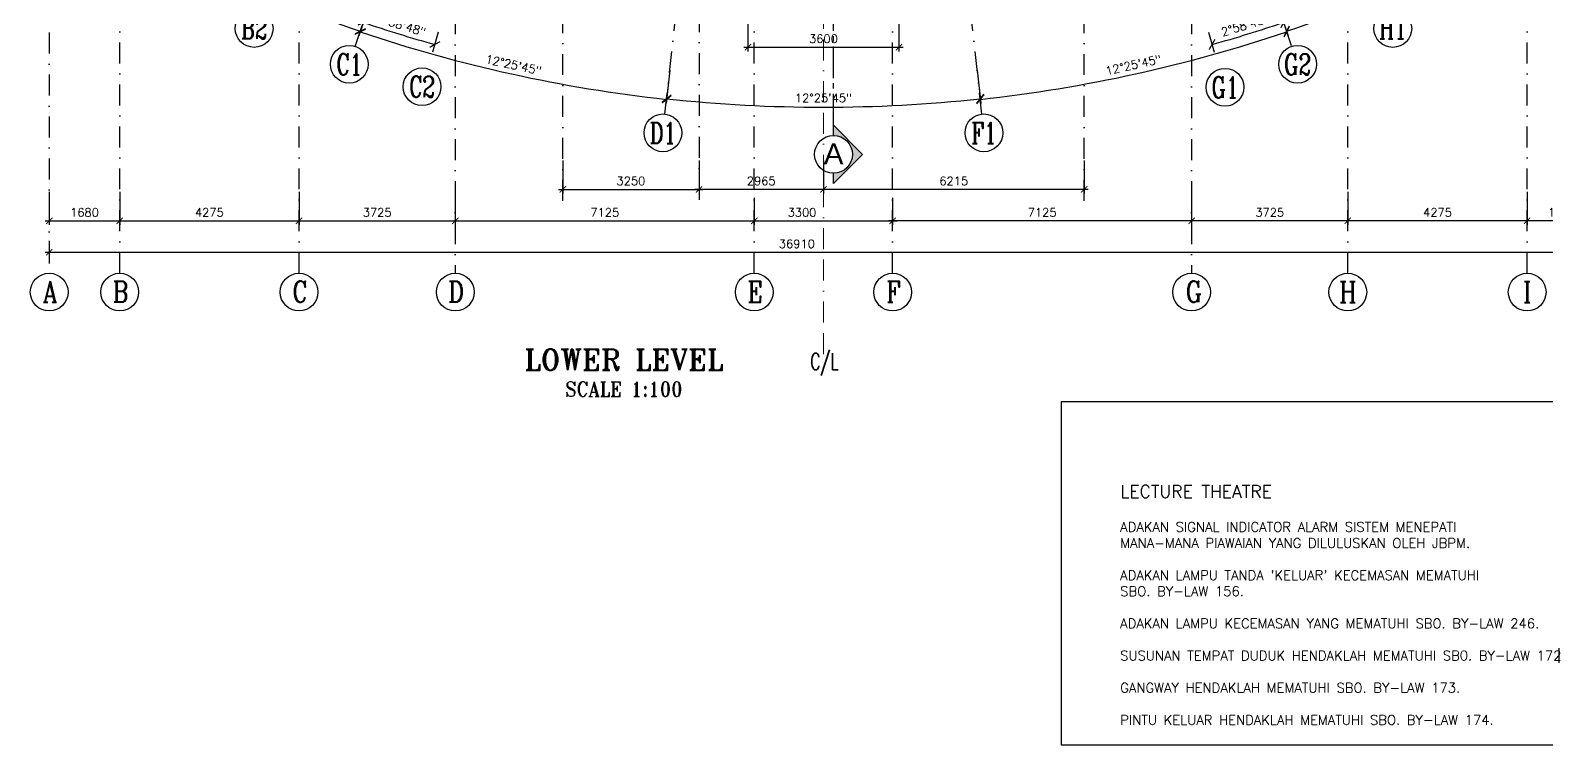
# Model space of a CAD drawing. Extents: x 2879167 to 2959690, y -882003 to -585933.
# Drawn here: x 2895326 to 2931471, y -882003 to -864973 of the extents above; entities that cross this region are included whole.
import ezdxf
from ezdxf.enums import TextEntityAlignment as Align

# ---------------------------------------------------------------- set-up
doc = ezdxf.new("R2010")
doc.units = 0
doc.header["$LTSCALE"] = 1000
doc.header["$MEASUREMENT"] = 0
doc.header["$PDMODE"] = 66
for name, pattern in [('BORDER', [1.75, 0.5, -0.25, 0.5, -0.25, 0, -0.25]), ('CENTER2', [1.125, 0.75, -0.125, 0.125, -0.125]), ('DASHDOT', [1, 0.5, -0.25, 0, -0.25])]:
    doc.linetypes.add(name, pattern=pattern)
doc.layers.get('0').update_dxf_attribs({"linetype": 'CONTINUOUS'})
doc.layers.get('DEFPOINTS').update_dxf_attribs({"linetype": 'CONTINUOUS'})
for name, color, linetype in [('DIM', 5, 'CONTINUOUS'), ('GRID', 6, 'DASHDOT'), ('SECTIONLINE', 4, 'CONTINUOUS'), ('SPEC', 7, 'CONTINUOUS'), ('TEXT', 7, 'CONTINUOUS')]:
    doc.layers.add(name, color=color, linetype=linetype)
doc.styles.add('1', font='ROMANC.SHX', dxfattribs={"width": 0.65, "height": 0.5})
doc.styles.add('ROMANS', font='romans.shx')
doc.styles.get("Standard").update_dxf_attribs({"font": 'Helv.shx'})
doc.styles.add('style4', font='romant.shx')
doc.dimstyles.get("Standard").update_dxf_attribs({"dimscale": 5, "dimtxt": 1, "dimasz": 2, "dimexe": 1, "dimexo": 1, "dimgap": 1, "dimtad": 0, "dimtih": 1, "dimtoh": 1, "dimdec": 4, "dimzin": 0, "dimdsep": 46, "dimtxsty": 'ROMANS', "dimcen": 1, "dimadec": 0, "dimazin": 0, "dimtfac": 1, "dimtdec": 4, "dimtofl": 0, "dimtmove": 0, "dimatfit": 3, "dimfxl": 0, "dimtolj": 1, "dimtzin": 0, "dimarcsym": 0})
doc.dimstyles.new('STANDARD$0', dxfattribs={"dimscale": 0, "dimtxt": 8, "dimasz": 6, "dimexe": 1, "dimexo": 1, "dimgap": 3, "dimtad": 1, "dimdec": 0, "dimlfac": -1, "dimrnd": 1, "dimzin": 0, "dimdsep": 46, "dimtxsty": 'Standard', "dimcen": 0, "dimclrd": 5, "dimclre": 250, "dimadec": 0, "dimazin": 0, "dimtfac": 1, "dimtdec": 4, "dimtofl": 0, "dimtmove": 0, "dimatfit": 3, "dimfxl": 0, "dimtolj": 1, "dimtzin": 0, "dimarcsym": 0})

# ---------------------------------------------------------------- blocks, each defined once
blk = doc.blocks.new('_ARCHTICK')
at = {"color": 0, "linetype": 'ByBlock', "const_width": 0.15}
blk.add_lwpolyline([(-0.5, -0.5), (0.5, 0.5)], dxfattribs=at)
blk = doc.blocks.new('*D190')
at = {"layer": 'DEFPOINTS', "color": 0}
for p in [(2895776, -869890), (2932687, -869890), (2932687, -870264)]:
    blk.add_point(p, dxfattribs=at)
at = {"layer": 'DIM', "color": 0}
for p, q in [((2895776, -869990), (2895776, -870364)), ((2932687, -869990), (2932687, -870364)), ((2895676, -870264), (2932787, -870264))]:
    blk.add_line(p, q, dxfattribs=at)
at = {"layer": 'DIM', "color": 0, "xscale": 150, "yscale": 150, "zscale": 150, "rotation": 180}
blk.add_blockref('_ARCHTICK', (2895776, -870264), dxfattribs=at)
at = {"layer": 'DIM', "color": 0, "xscale": 150, "yscale": 150, "zscale": 150}
blk.add_blockref('_ARCHTICK', (2932687, -870264), dxfattribs=at)
at = {"layer": 'DIM', "color": 7, "insert": (2913597, -870064), "char_height": 200, "attachment_point": 5, "style": 'ROMANS'}
blk.add_mtext('\\A1;36910', dxfattribs=at)
blk = doc.blocks.new('*D194')
at = {"layer": 'DEFPOINTS', "color": 0}
for p in [(2912431, -864604), (2916031, -864604), (2916031, -865375)]:
    blk.add_point(p, dxfattribs=at)
at = {"layer": 'DIM', "color": 0}
for p, q in [((2912431, -864704), (2912431, -865475)), ((2916031, -864704), (2916031, -865475)), ((2912331, -865375), (2916131, -865375))]:
    blk.add_line(p, q, dxfattribs=at)
at = {"layer": 'DIM', "color": 0, "xscale": 150, "yscale": 150, "zscale": 150, "rotation": 180}
blk.add_blockref('_ARCHTICK', (2912431, -865375), dxfattribs=at)
at = {"layer": 'DIM', "color": 0, "xscale": 150, "yscale": 150, "zscale": 150}
blk.add_blockref('_ARCHTICK', (2916031, -865375), dxfattribs=at)
at = {"layer": 'DIM', "color": 7, "insert": (2914231, -865175), "char_height": 200, "attachment_point": 5, "style": 'ROMANS'}
blk.add_mtext('\\A1;3600', dxfattribs=at)
blk = doc.blocks.new('*D197')
at = {"layer": 'DEFPOINTS', "color": 0}
for p in [(2895776, -868727), (2897456, -868727), (2897456, -869514)]:
    blk.add_point(p, dxfattribs=at)
at = {"layer": 'DIM', "color": 0}
for p, q in [((2895776, -868827), (2895776, -869614)), ((2897456, -868827), (2897456, -869614)), ((2895676, -869514), (2897556, -869514))]:
    blk.add_line(p, q, dxfattribs=at)
at = {"layer": 'DIM', "color": 0, "xscale": 150, "yscale": 150, "zscale": 150, "rotation": 180}
blk.add_blockref('_ARCHTICK', (2895776, -869514), dxfattribs=at)
at = {"layer": 'DIM', "color": 0, "xscale": 150, "yscale": 150, "zscale": 150}
blk.add_blockref('_ARCHTICK', (2897456, -869514), dxfattribs=at)
at = {"layer": 'DIM', "color": 7, "insert": (2896616, -869314), "char_height": 200, "attachment_point": 5, "style": 'ROMANS'}
blk.add_mtext('\\A1;1680', dxfattribs=at)
blk = doc.blocks.new('*D198')
at = {"layer": 'DEFPOINTS', "color": 0}
for p in [(2897456, -868727), (2901731, -868727), (2901731, -869514)]:
    blk.add_point(p, dxfattribs=at)
at = {"layer": 'DIM', "color": 0}
for p, q in [((2897456, -868827), (2897456, -869614)), ((2901731, -868827), (2901731, -869614)), ((2897356, -869514), (2901831, -869514))]:
    blk.add_line(p, q, dxfattribs=at)
at = {"layer": 'DIM', "color": 0, "xscale": 150, "yscale": 150, "zscale": 150, "rotation": 180}
blk.add_blockref('_ARCHTICK', (2897456, -869514), dxfattribs=at)
at = {"layer": 'DIM', "color": 0, "xscale": 150, "yscale": 150, "zscale": 150}
blk.add_blockref('_ARCHTICK', (2901731, -869514), dxfattribs=at)
at = {"layer": 'DIM', "color": 7, "insert": (2899594, -869314), "char_height": 200, "attachment_point": 5, "style": 'ROMANS'}
blk.add_mtext('\\A1;4275', dxfattribs=at)
blk = doc.blocks.new('*D199')
at = {"layer": 'DEFPOINTS', "color": 0}
for p in [(2931006, -868727), (2932687, -868727), (2931006, -869514)]:
    blk.add_point(p, dxfattribs=at)
at = {"layer": 'DIM', "color": 0}
for p, q in [((2931006, -868827), (2931006, -869614)), ((2932687, -868827), (2932687, -869614)), ((2932787, -869514), (2930906, -869514))]:
    blk.add_line(p, q, dxfattribs=at)
at = {"layer": 'DIM', "color": 0, "xscale": 150, "yscale": 150, "zscale": 150}
for p, rotation in [((2931006, -869514), 180.0000000208441), ((2932687, -869514), 2.084404648883265e-08)]:
    blk.add_blockref('_ARCHTICK', p, dxfattribs=dict(at, rotation=rotation))
at = {"layer": 'DIM', "color": 7, "insert": (2931846, -869314), "char_height": 200, "attachment_point": 5, "rotation": 0, "style": 'ROMANS'}
blk.add_mtext('\\A1;1680', dxfattribs=at)
blk = doc.blocks.new('*D200')
at = {"layer": 'DEFPOINTS', "color": 0}
for p in [(2926731, -868727), (2931006, -868727), (2926731, -869514)]:
    blk.add_point(p, dxfattribs=at)
at = {"layer": 'DIM', "color": 0}
for p, q in [((2926731, -868827), (2926731, -869614)), ((2931006, -868827), (2931006, -869614)), ((2931106, -869514), (2926631, -869514))]:
    blk.add_line(p, q, dxfattribs=at)
at = {"layer": 'DIM', "color": 0, "xscale": 150, "yscale": 150, "zscale": 150}
for p, rotation in [((2926731, -869514), 180.0000000208441), ((2931006, -869514), 2.084404648883265e-08)]:
    blk.add_blockref('_ARCHTICK', p, dxfattribs=dict(at, rotation=rotation))
at = {"layer": 'DIM', "color": 7, "insert": (2928869, -869314), "char_height": 200, "attachment_point": 5, "rotation": 0, "style": 'ROMANS'}
blk.add_mtext('\\A1;4275', dxfattribs=at)
blk = doc.blocks.new('*D211')
at = {"layer": 'DEFPOINTS', "color": 0}
for p in [(2914231, -832276), (2914231, -832276), (2910578, -865824), (2917884, -865824), (2912983, -866783)]:
    blk.add_point(p, dxfattribs=at)
at = {"layer": 'DIM'}
for p, q in [((2910567, -865923), (2910482, -866702)), ((2917895, -865923), (2917980, -866702))]:
    blk.add_line(p, q, dxfattribs=at)
blk.add_arc((2914231, -832276), 34530, 263.7854, 276.2146, dxfattribs=at)
at = {"layer": 'DIM', "xscale": 200, "yscale": 200, "zscale": 200}
for p, rotation in [((2910493, -866602), 173.7854098226173), ((2917969, -866602), 6.214590176150291)]:
    blk.add_blockref('_ARCHTICK', p, dxfattribs=dict(at, rotation=rotation))
at = {"layer": 'DIM', "color": 7, "insert": (2914231, -866586), "char_height": 200, "attachment_point": 5, "style": 'ROMANS'}
blk.add_mtext('\\A1;12°25\'45"', dxfattribs=at)
blk = doc.blocks.new('*D212')
at = {"layer": 'DEFPOINTS', "color": 0}
for p in [(2914231, -832276), (2914231, -832276), (2924967, -864095), (2917884, -865824), (2920442, -866259)]:
    blk.add_point(p, dxfattribs=at)
at = {"layer": 'DIM'}
for p, q in [((2924999, -864190), (2925307, -865104)), ((2917895, -865923), (2917982, -866718))]:
    blk.add_line(p, q, dxfattribs=at)
blk.add_arc((2914231, -832276), 34546, 276.2146, 288.6438, dxfattribs=at)
at = {"layer": 'DIM', "xscale": 200, "yscale": 200, "zscale": 200}
for p, rotation in [((2925275, -865009), 18.64377093083604), ((2917971, -866619), 186.2145905017466)]:
    blk.add_blockref('_ARCHTICK', p, dxfattribs=dict(at, rotation=rotation))
at = {"layer": 'DIM', "color": 7, "insert": (2921619, -865798), "char_height": 200, "attachment_point": 5, "rotation": 12.4292, "style": 'ROMANS'}
blk.add_mtext('\\A1;12°25\'45"', dxfattribs=at)
blk = doc.blocks.new('*D213')
at = {"layer": 'DEFPOINTS', "color": 0}
for p in [(2914231, -832276), (2914231, -832276), (2931679, -861230), (2924967, -864095), (2927606, -864112)]:
    blk.add_point(p, dxfattribs=at)
at = {"layer": 'DIM'}
for p, q in [((2931730, -861316), (2932106, -861938)), ((2924999, -864190), (2925302, -865090))]:
    blk.add_line(p, q, dxfattribs=at)
blk.add_arc((2914231, -832276), 34532, 288.6438, 301.073, dxfattribs=at)
at = {"layer": 'DIM', "xscale": 200, "yscale": 200, "zscale": 200}
for p, rotation in [((2932054, -861853), 31.07295125743966), ((2925270, -864995), 198.6437709308367)]:
    blk.add_blockref('_ARCHTICK', p, dxfattribs=dict(at, rotation=rotation))
at = {"layer": 'DIM', "color": 7, "insert": (2928656, -863409), "char_height": 200, "attachment_point": 5, "rotation": 24.8584, "style": 'ROMANS'}
blk.add_mtext('\\A1;12°25\'45"', dxfattribs=at)
blk = doc.blocks.new('*D214')
at = {"layer": 'DEFPOINTS', "color": 0}
for p in [(2914231, -832276), (2914231, -832276), (2903496, -864095), (2905581, -865721), (2910578, -865824)]:
    blk.add_point(p, dxfattribs=at)
at = {"layer": 'DIM'}
for p, q in [((2903464, -864190), (2903155, -865104)), ((2910567, -865923), (2910481, -866718))]:
    blk.add_line(p, q, dxfattribs=at)
blk.add_arc((2914231, -832276), 34546, 251.3562, 263.7854, dxfattribs=at)
at = {"layer": 'DIM', "xscale": 200, "yscale": 200, "zscale": 200}
for p, rotation in [((2903187, -865009), 161.3562291409189), ((2910491, -866619), 353.7854095700074)]:
    blk.add_blockref('_ARCHTICK', p, dxfattribs=dict(at, rotation=rotation))
at = {"layer": 'DIM', "color": 7, "insert": (2906843, -865798), "char_height": 200, "attachment_point": 5, "rotation": 347.5708, "style": 'ROMANS'}
blk.add_mtext('\\A1;12°25\'45"', dxfattribs=at)
blk = doc.blocks.new('*D215')
at = {"layer": 'DEFPOINTS', "color": 0}
for p in [(2914231, -832276), (2914231, -832276), (2896783, -861230), (2898592, -863063), (2903496, -864095)]:
    blk.add_point(p, dxfattribs=at)
at = {"layer": 'DIM'}
for p, q in [((2896732, -861316), (2896357, -861938)), ((2903464, -864190), (2903160, -865090))]:
    blk.add_line(p, q, dxfattribs=at)
blk.add_arc((2914231, -832276), 34532, 238.927, 251.3562, dxfattribs=at)
at = {"layer": 'DIM', "xscale": 200, "yscale": 200, "zscale": 200}
for p, rotation in [((2896408, -861853), 148.9270488143155), ((2903192, -864995), 341.3562291409183)]:
    blk.add_blockref('_ARCHTICK', p, dxfattribs=dict(at, rotation=rotation))
at = {"layer": 'DIM', "color": 7, "insert": (2899807, -863409), "char_height": 200, "attachment_point": 5, "rotation": 335.1416, "style": 'ROMANS'}
blk.add_mtext('\\A1;12°25\'45"', dxfattribs=at)
blk = doc.blocks.new('*D217')
at = {"layer": 'DEFPOINTS', "color": 0}
for p in [(2926731, -868727), (2931006, -868727), (2926731, -869514)]:
    blk.add_point(p, dxfattribs=at)
at = {"layer": 'DIM', "color": 0}
for p, q in [((2926731, -868827), (2926731, -869614)), ((2931006, -868827), (2931006, -869614)), ((2931106, -869514), (2926631, -869514))]:
    blk.add_line(p, q, dxfattribs=at)
at = {"layer": 'DIM', "color": 0, "xscale": 150, "yscale": 150, "zscale": 150}
for p, rotation in [((2926731, -869514), 180.0000000800413), ((2931006, -869514), 8.004125362504055e-08)]:
    blk.add_blockref('_ARCHTICK', p, dxfattribs=dict(at, rotation=rotation))
at = {"layer": 'DIM', "color": 7, "insert": (2928869, -869314), "char_height": 200, "attachment_point": 5, "rotation": 0, "style": 'ROMANS'}
blk.add_mtext('\\A1;4275', dxfattribs=at)
blk = doc.blocks.new('*D222')
at = {"layer": 'DEFPOINTS', "color": 0}
for p in [(2912581, -868932), (2915881, -868932), (2915881, -869514)]:
    blk.add_point(p, dxfattribs=at)
at = {"layer": 'DIM', "color": 0}
for p, q in [((2912581, -869032), (2912581, -869614)), ((2915881, -869032), (2915881, -869614)), ((2912481, -869514), (2915981, -869514))]:
    blk.add_line(p, q, dxfattribs=at)
at = {"layer": 'DIM', "color": 0, "xscale": 150, "yscale": 150, "zscale": 150, "rotation": 180}
blk.add_blockref('_ARCHTICK', (2912581, -869514), dxfattribs=at)
at = {"layer": 'DIM', "color": 0, "xscale": 150, "yscale": 150, "zscale": 150}
blk.add_blockref('_ARCHTICK', (2915881, -869514), dxfattribs=at)
at = {"layer": 'DIM', "color": 7, "insert": (2913720, -869314), "char_height": 200, "attachment_point": 5, "style": 'ROMANS'}
blk.add_mtext('\\A1;3300', dxfattribs=at)
blk = doc.blocks.new('*D223')
at = {"layer": 'DEFPOINTS', "color": 0}
for p in [(2911265, -868036), (2914231, -868036), (2911265, -868764)]:
    blk.add_point(p, dxfattribs=at)
at = {"layer": 'DIM', "color": 0}
for p, q in [((2911265, -868136), (2911265, -868864)), ((2914231, -868136), (2914231, -868864)), ((2914331, -868764), (2911165, -868764))]:
    blk.add_line(p, q, dxfattribs=at)
at = {"layer": 'DIM', "color": 0, "xscale": 150, "yscale": 150, "zscale": 150, "rotation": 180}
blk.add_blockref('_ARCHTICK', (2911265, -868764), dxfattribs=at)
at = {"layer": 'DIM', "color": 0, "xscale": 150, "yscale": 150, "zscale": 150}
blk.add_blockref('_ARCHTICK', (2914231, -868764), dxfattribs=at)
at = {"layer": 'DIM', "color": 7, "insert": (2912748, -868564), "char_height": 200, "attachment_point": 5, "style": 'ROMANS'}
blk.add_mtext('\\A1;2965', dxfattribs=at)
blk = doc.blocks.new('*D224')
at = {"layer": 'DEFPOINTS', "color": 0}
for p in [(2908018, -867977), (2911265, -867977), (2911265, -868764)]:
    blk.add_point(p, dxfattribs=at)
at = {"layer": 'DIM', "color": 0}
for p, q in [((2908018, -868077), (2908018, -868864)), ((2911265, -868077), (2911265, -868864)), ((2907918, -868764), (2911365, -868764))]:
    blk.add_line(p, q, dxfattribs=at)
at = {"layer": 'DIM', "color": 0, "xscale": 150, "yscale": 150, "zscale": 150, "rotation": 180}
blk.add_blockref('_ARCHTICK', (2908018, -868764), dxfattribs=at)
at = {"layer": 'DIM', "color": 0, "xscale": 150, "yscale": 150, "zscale": 150}
blk.add_blockref('_ARCHTICK', (2911265, -868764), dxfattribs=at)
at = {"layer": 'DIM', "color": 7, "insert": (2909642, -868564), "char_height": 200, "attachment_point": 5, "style": 'ROMANS'}
blk.add_mtext('\\A1;3250', dxfattribs=at)
blk = doc.blocks.new('*D225')
at = {"layer": 'DEFPOINTS', "color": 0}
for p in [(2901731, -868864), (2905456, -868864), (2905456, -869514)]:
    blk.add_point(p, dxfattribs=at)
at = {"layer": 'DIM', "color": 0}
for p, q in [((2901731, -868964), (2901731, -869614)), ((2905456, -868964), (2905456, -869614)), ((2901631, -869514), (2905556, -869514))]:
    blk.add_line(p, q, dxfattribs=at)
at = {"layer": 'DIM', "color": 0, "xscale": 150, "yscale": 150, "zscale": 150, "rotation": 180}
blk.add_blockref('_ARCHTICK', (2901731, -869514), dxfattribs=at)
at = {"layer": 'DIM', "color": 0, "xscale": 150, "yscale": 150, "zscale": 150}
blk.add_blockref('_ARCHTICK', (2905456, -869514), dxfattribs=at)
at = {"layer": 'DIM', "color": 7, "insert": (2903594, -869314), "char_height": 200, "attachment_point": 5, "style": 'ROMANS'}
blk.add_mtext('\\A1;3725', dxfattribs=at)
blk = doc.blocks.new('*D226')
at = {"layer": 'DEFPOINTS', "color": 0}
for p in [(2905456, -868864), (2912581, -868864), (2912581, -869514)]:
    blk.add_point(p, dxfattribs=at)
at = {"layer": 'DIM', "color": 0}
for p, q in [((2905456, -868964), (2905456, -869614)), ((2912581, -868964), (2912581, -869614)), ((2905356, -869514), (2912681, -869514))]:
    blk.add_line(p, q, dxfattribs=at)
at = {"layer": 'DIM', "color": 0, "xscale": 150, "yscale": 150, "zscale": 150, "rotation": 180}
blk.add_blockref('_ARCHTICK', (2905456, -869514), dxfattribs=at)
at = {"layer": 'DIM', "color": 0, "xscale": 150, "yscale": 150, "zscale": 150}
blk.add_blockref('_ARCHTICK', (2912581, -869514), dxfattribs=at)
at = {"layer": 'DIM', "color": 7, "insert": (2909019, -869314), "char_height": 200, "attachment_point": 5, "style": 'ROMANS'}
blk.add_mtext('\\A1;7125', dxfattribs=at)
blk = doc.blocks.new('*D227')
at = {"layer": 'DEFPOINTS', "color": 0}
for p in [(2923006, -868864), (2926731, -868864), (2923006, -869514)]:
    blk.add_point(p, dxfattribs=at)
at = {"layer": 'DIM', "color": 0}
for p, q in [((2923006, -868964), (2923006, -869614)), ((2926731, -868964), (2926731, -869614)), ((2926831, -869514), (2922906, -869514))]:
    blk.add_line(p, q, dxfattribs=at)
at = {"layer": 'DIM', "color": 0, "xscale": 150, "yscale": 150, "zscale": 150}
for p, rotation in [((2923006, -869514), 180.0000000600309), ((2926731, -869514), 6.003094021878042e-08)]:
    blk.add_blockref('_ARCHTICK', p, dxfattribs=dict(at, rotation=rotation))
at = {"layer": 'DIM', "color": 7, "insert": (2924869, -869314), "char_height": 200, "attachment_point": 5, "rotation": 0, "style": 'ROMANS'}
blk.add_mtext('\\A1;3725', dxfattribs=at)
blk = doc.blocks.new('*D228')
at = {"layer": 'DEFPOINTS', "color": 0}
for p in [(2915881, -868864), (2923006, -868864), (2915881, -869514)]:
    blk.add_point(p, dxfattribs=at)
at = {"layer": 'DIM', "color": 0}
for p, q in [((2915881, -868964), (2915881, -869614)), ((2923006, -868964), (2923006, -869614)), ((2923106, -869514), (2915781, -869514))]:
    blk.add_line(p, q, dxfattribs=at)
at = {"layer": 'DIM', "color": 0, "xscale": 150, "yscale": 150, "zscale": 150}
for p, rotation in [((2915881, -869514), 180.0000000600309), ((2923006, -869514), 6.003094021878042e-08)]:
    blk.add_blockref('_ARCHTICK', p, dxfattribs=dict(at, rotation=rotation))
at = {"layer": 'DIM', "color": 7, "insert": (2919444, -869314), "char_height": 200, "attachment_point": 5, "rotation": 0, "style": 'ROMANS'}
blk.add_mtext('\\A1;7125', dxfattribs=at)
blk = doc.blocks.new('*D229')
at = {"layer": 'DEFPOINTS', "color": 0}
for p in [(2914231, -867977), (2920444, -867977), (2914231, -868764)]:
    blk.add_point(p, dxfattribs=at)
at = {"layer": 'DIM', "color": 0}
for p, q in [((2914231, -868077), (2914231, -868864)), ((2920444, -868077), (2920444, -868864)), ((2920544, -868764), (2914131, -868764))]:
    blk.add_line(p, q, dxfattribs=at)
at = {"layer": 'DIM', "color": 0, "xscale": 150, "yscale": 150, "zscale": 150, "rotation": 180}
blk.add_blockref('_ARCHTICK', (2914231, -868764), dxfattribs=at)
at = {"layer": 'DIM', "color": 0, "xscale": 150, "yscale": 150, "zscale": 150}
blk.add_blockref('_ARCHTICK', (2920444, -868764), dxfattribs=at)
at = {"layer": 'DIM', "color": 7, "insert": (2917337, -868564), "char_height": 200, "attachment_point": 5, "style": 'ROMANS'}
blk.add_mtext('\\A1;6215', dxfattribs=at)
blk = doc.blocks.new('*D240')
at = {"layer": 'DEFPOINTS', "color": 0}
for p in [(2914231, -832276), (2914231, -832276), (2925948, -864522), (2927659, -864503), (2925388, -865344)]:
    blk.add_point(p, dxfattribs=at)
at = {"layer": 'DIM'}
blk.add_arc((2914231, -832276), 34310, 288.6438, 292.6199, dxfattribs=at)
at = {"layer": 'DIM', "xscale": 200, "yscale": 200, "zscale": 200}
for p, rotation in [((2927427, -863946), 22.61986495981799), ((2925199, -864785), 198.6437706189759)]:
    blk.add_blockref('_ARCHTICK', p, dxfattribs=dict(at, rotation=rotation))
at = {"layer": 'DIM', "color": 7, "insert": (2926243, -864180), "char_height": 200, "attachment_point": 5, "rotation": 20.6318, "style": 'ROMANS'}
blk.add_mtext('\\A1;3°58\'34"', dxfattribs=at)
blk = doc.blocks.new('*D241')
at = {"layer": 'DEFPOINTS', "color": 0}
for p in [(2914231, -832276), (2914231, -832276), (2900803, -864503), (2901771, -864243), (2903074, -865344)]:
    blk.add_point(p, dxfattribs=at)
at = {"layer": 'DIM'}
blk.add_arc((2914231, -832276), 34310, 247.3801, 251.3562, dxfattribs=at)
at = {"layer": 'DIM', "xscale": 200, "yscale": 200, "zscale": 200}
for p, rotation in [((2901035, -863946), 157.3801448760717), ((2903263, -864785), 341.3562392169155)]:
    blk.add_blockref('_ARCHTICK', p, dxfattribs=dict(at, rotation=rotation))
at = {"layer": 'DIM', "color": 7, "insert": (2902219, -864180), "char_height": 200, "attachment_point": 5, "rotation": 339.3682, "style": 'ROMANS'}
blk.add_mtext('\\A1;3°58\'34"', dxfattribs=at)
blk = doc.blocks.new('*D242')
at = {"layer": 'DEFPOINTS', "color": 0}
for p in [(2914231, -832276), (2914231, -832276), (2903828, -864970), (2903070, -865356), (2904805, -865892)]:
    blk.add_point(p, dxfattribs=at)
at = {"layer": 'DIM'}
blk.add_arc((2914231, -832276), 34310, 251.3562, 254.3361, dxfattribs=at)
at = {"layer": 'DIM', "xscale": 200, "yscale": 200, "zscale": 200}
for p, rotation in [((2903263, -864785), 161.3562293810234), ((2904968, -865311), 344.3361454312286)]:
    blk.add_blockref('_ARCHTICK', p, dxfattribs=dict(at, rotation=rotation))
at = {"layer": 'DIM', "color": 7, "insert": (2904177, -864850), "char_height": 200, "attachment_point": 5, "rotation": 342.8462, "style": 'ROMANS'}
blk.add_mtext('\\A1;2°58\'48"', dxfattribs=at)
blk = doc.blocks.new('*D243')
at = {"layer": 'DEFPOINTS', "color": 0}
for p in [(2914231, -832276), (2914231, -832276), (2924066, -865145), (2925392, -865356), (2923657, -865892)]:
    blk.add_point(p, dxfattribs=at)
at = {"layer": 'DIM'}
blk.add_arc((2914231, -832276), 34310, 285.6639, 288.6438, dxfattribs=at)
at = {"layer": 'DIM', "xscale": 200, "yscale": 200, "zscale": 200}
for p, rotation in [((2925199, -864785), 18.64377421588699), ((2923494, -865311), 195.6638581656818)]:
    blk.add_blockref('_ARCHTICK', p, dxfattribs=dict(at, rotation=rotation))
at = {"layer": 'DIM', "color": 7, "insert": (2924286, -864850), "char_height": 200, "attachment_point": 5, "rotation": 17.1538, "style": 'ROMANS'}
blk.add_mtext('\\A1;2°58\'48"', dxfattribs=at)

msp = doc.modelspace()

# ---------------------------------------------------------------- hatches: boundary and pattern name
at = {"layer": 'SECTIONLINE'}
msp.add_hatch(color=8, dxfattribs=at).paths.add_polyline_path([(2914471.1, -868380.5), (2914471.1, -868624), (2915164.9, -867930.2), (2914471.1, -867236.4), (2914471.1, -867479.9, -1)])

# ---------------------------------------------------------------- linework, layer by layer
at = {"layer": 'GRID'}
for p, q in [((2903070, -865356.5), (2914231.1, -832275.5)), ((2914231.1, -832275.5), (2904804.9, -865891.9)), ((2910453.1, -866970.4), (2914231.1, -832275.5)), ((2925388.1, -865344.1), (2914231.1, -832275.5)), ((2918009.1, -866970.4), (2914231.1, -832275.5)), ((2914231.1, -832275.5), (2923657.4, -865891.9)), ((2895775.7, -859027.1), (2895775.7, -870763.8)), ((2908018.4, -869038.6), (2908018.4, -858961.9)), ((2920443.8, -869038.6), (2920443.8, -858961.9)), ((2911265, -859514.5), (2911265, -869038.6)), ((2897456.1, -870763.8), (2897456.1, -860113.4)), ((2931006.1, -870763.8), (2931006.1, -860111.6)), ((2901731.1, -870763.8), (2901731.1, -862275.5)), ((2926731.1, -870763.8), (2926731.1, -862275.5)), ((2912581.1, -870763.8), (2912581.1, -862525.5)), ((2915881.1, -870763.8), (2915881.1, -862525.5)), ((2905456.3, -863568.5), (2905456.3, -870763.8)), ((2923005.9, -863568.5), (2923005.9, -870763.8))]:
    msp.add_line(p, q, dxfattribs=at)
at = {"layer": 'GRID', "color": 42, "linetype": 'BORDER', "lineweight": 9}
msp.add_line((2914231.1, -872689.7), (2914231.1, -832275.5), dxfattribs=at)
at = {"layer": 'GRID', "color": 7, "linetype": 'Continuous'}
for centre in [(2900661.1, -864929.9), (2927803.1, -864929.3), (2902928.1, -865783.5), (2925534.1, -865783.5), (2904662.9, -866319), (2923803.5, -866331.3), (2910404.4, -867417.8), (2918057.8, -867417.8), (2895775.7, -871213.8), (2897456.1, -871213.8), (2901731.1, -871213.8), (2905456.3, -871213.8), (2912581.1, -871213.8), (2915881.1, -871213.8), (2923005.9, -871213.8), (2926731.1, -871213.8), (2931006.1, -871213.8)]:
    msp.add_circle(centre, 450, dxfattribs=at)
at = {"layer": 'SECTIONLINE', "color": 4, "linetype": 'CENTER2'}
msp.add_line((2914471.1, -867236.4), (2914471.1, -860477.5), dxfattribs=at)
at = {"layer": 'SECTIONLINE', "color": 8}
for p, q in [((2914471.1, -867479.9), (2914471.1, -867236.4)), ((2914471.1, -867236.4), (2915164.9, -867930.2)), ((2914471.1, -868624), (2915164.9, -867930.2)), ((2914471.1, -868624), (2914471.1, -868380.5))]:
    msp.add_line(p, q, dxfattribs=at)
at = {"layer": 'SECTIONLINE', "color": 3}
msp.add_circle((2914471.1, -867930.2), 450.3, dxfattribs=at)
at = {"layer": 'SPEC', "color": 7, "linetype": 'Continuous'}
msp.add_lwpolyline([(2919894.8, -882002.5), (2931768.8, -882002.5), (2931768.8, -873830.5), (2919894.8, -873830.5)], close=True, dxfattribs=at)

# ---------------------------------------------------------------- texts
at = {"layer": 'GRID', "color": 3, "style": '1'}
for s, width, p in [('B2', 0.7, (2900661.1, -864929.9)), ('H1', 0.7, (2927803.1, -864929.3)), ('C1', 0.7, (2902928.1, -865783.5)), ('G2', 0.7, (2925534.1, -865783.5)), ('C2', 0.7, (2904662.9, -866319)), ('G1', 0.7, (2923803.5, -866331.3)), ('D1', 0.7, (2910404.4, -867417.8)), ('F1', 0.7, (2918057.8, -867417.8)), ('A', 0.8, (2895795.2, -871206.9)), ('B', 0.8, (2897475.6, -871206.9)), ('C', 0.8, (2901750.6, -871206.9)), ('D', 0.8, (2905475.8, -871206.9)), ('E', 0.8, (2912600.6, -871206.9)), ('F', 0.8, (2915900.6, -871206.9)), ('H', 0.8, (2926731.1, -871213.8)), ('I', 0.8, (2931006.1, -871213.8))]:
    msp.add_text(s, height=500, dxfattribs=dict(at, width=width)).set_placement(p, align=Align.MIDDLE_CENTER)
at = {"layer": 'GRID', "color": 3, "style": '1', "width": 0.8}
msp.add_text('G', height=500, rotation=0, dxfattribs=at).set_placement((2923062.6, -871206.9), align=Align.MIDDLE_CENTER)
at = {"layer": 'GRID', "color": 2, "style": '1', "width": 0.65}
msp.add_text('C/L', height=400, dxfattribs=at).set_placement((2914256, -872869.3), align=Align.MIDDLE_CENTER)
at = {"layer": 'SPEC', "color": 7, "linetype": 'Continuous', "insert": (2921306.1, -881528.5), "char_height": 230, "width": 10000, "attachment_point": 7, "style": 'ROMANS'}
msp.add_mtext("\\A1;{\\H1.3x;\\C3;LECTURE THEATRE\\H0.7692x;\\P}\\PADAKAN SIGNAL INDICATOR ALARM SISTEM MENEPATI MANA-MANA PIAWAIAN YANG DILULUSKAN OLEH JBPM.\\P\\PADAKAN LAMPU TANDA 'KELUAR' KECEMASAN MEMATUHI SBO. BY-LAW 156.\\P\\PADAKAN LAMPU KECEMASAN YANG MEMATUHI SBO. BY-LAW 246.\\P\\PSUSUNAN TEMPAT DUDUK HENDAKLAH MEMATUHI SB0. BY-LAW 172\\P\\PGANGWAY HENDAKLAH MEMATUHI SBO. BY-LAW 173.\\P\\PPINTU KELUAR HENDAKLAH MEMATUHI SBO. BY-LAW 174.", dxfattribs=at)
at = {"layer": 'TEXT', "color": 2}
msp.add_text('A', height=500, dxfattribs=at).set_placement((2914474.5, -867916.2), align=Align.MIDDLE_CENTER)
at = {"layer": 'TEXT', "color": 2, "style": 'style4'}
msp.add_text('LOWER LEVEL', height=500, rotation=360, dxfattribs=at).set_placement((2909472.1, -872824.6), align=Align.MIDDLE_CENTER)
at = {"layer": 'TEXT', "color": 7, "style": 'style4', "width": 0.9}
msp.add_text('SCALE 1:100', height=350, rotation=360, dxfattribs=at).set_placement((2909472.1, -873524.6), align=Align.MIDDLE_CENTER)

# ---------------------------------------------------------------- dimensions: what is measured, and where the dimension line sits
at = {"layer": 'DIM'}
for base, line1, line2, picture, middle in [((2898591.6, -863062.9), ((2903495.6, -864095.1), (2914231.1, -832275.5)), ((2914231.1, -832275.5), (2896783.4, -861229.9)), '*D215', (2899806.7, -863409.4)), ((2901771.2, -864242.7), ((2914231.1, -832275.5), (2900803, -864502.9)), ((2903074.2, -865344.1), (2914231.1, -832275.5)), '*D241', (2902218.9, -864179.7)), ((2905581, -865721.3), ((2910577.9, -865824), (2914231.1, -832275.5)), ((2903495.6, -864095.1), (2914231.1, -832275.5)), '*D214', (2906842.8, -865798.2)), ((2903828.1, -864970), ((2914231.1, -832275.5), (2904804.9, -865891.9)), ((2903070, -865356.5), (2914231.1, -832275.5)), '*D242', (2904176.5, -864849.6)), ((2912983, -866782.6), ((2917884.3, -865824), (2914231.1, -832275.5)), ((2910577.9, -865824), (2914231.1, -832275.5)), '*D211', (2914231.1, -866586.1)), ((2920442.3, -866258.9), ((2917884.3, -865824), (2914231.1, -832275.5)), ((2924966.7, -864095.1), (2914231.1, -832275.5)), '*D212', (2921619.5, -865798.2)), ((2927605.5, -864112.4), ((2924966.7, -864095.1), (2914231.1, -832275.5)), ((2914231.1, -832275.5), (2931678.9, -861229.9)), '*D213', (2928655.5, -863409.4)), ((2925948.3, -864522.3), ((2914231.1, -832275.5), (2927659.2, -864502.9)), ((2925388.1, -865344.1), (2914231.1, -832275.5)), '*D240', (2926243.3, -864179.7)), ((2924065.8, -865145.4), ((2914231.1, -832275.5), (2923657.4, -865891.9)), ((2925392.2, -865356.5), (2914231.1, -832275.5)), '*D243', (2924285.7, -864849.6))]:
    dim = msp.add_angular_dim_2l(base=base, line1=line1, line2=line2, dimstyle='Standard', override={"dimscale": 100, "dimtxt": 2, "dimtad": 1, "dimtih": 0, "dimtoh": 0, "dimdec": 0, "dimblk1": 'ARCHTICK', "dimblk2": 'ARCHTICK', "dimsah": 1, "dimcen": 0, "dimdle": 1, "dimclrd": 256, "dimclre": 256, "dimclrt": 7, "dimaunit": 1, "dimadec": 3, "dimtdec": 0, "dimtmove": 2, "dimldrblk": 'ARCHTICK', "dimlwd": 65535, "dimlwe": 65535}, dxfattribs=at)
    dim.commit()
    dim.dimension.update_dxf_attribs({"geometry": picture, "text_midpoint": middle})
for base, p1, p2, picture, middle in [((2916031.1, -865375.2), (2912431.1, -864604.2), (2916031.1, -864604.2), '*D194', (2914231.1, -865175.2)), ((2897456.1, -869513.8), (2895775.7, -868726.7), (2897456.1, -868726.7), '*D197', (2896615.9, -869313.8)), ((2901731.1, -869513.8), (2897456.1, -868726.7), (2901731.1, -868726.7), '*D198', (2899593.6, -869313.8)), ((2905456.3, -869513.8), (2901731.1, -868863.8), (2905456.3, -868863.8), '*D225', (2903593.7, -869313.8)), ((2912581.1, -869513.8), (2905456.3, -868863.8), (2912581.1, -868863.8), '*D226', (2909018.7, -869313.8))]:
    dim = msp.add_linear_dim(base=base, p1=p1, p2=p2, dimstyle='STANDARD$0', override={"dimscale": 100, "dimtxt": 2, "dimasz": 1.5, "dimgap": 1, "dimlfac": 1, "dimrnd": 0, "dimtxsty": 'ROMANS', "dimblk1": 'ARCHTICK', "dimblk2": 'ARCHTICK', "dimsah": 1, "dimdle": 1, "dimclrd": 0, "dimclre": 0, "dimclrt": 7, "dimtdec": 0, "dimtmove": 2}, dxfattribs=at)
    dim.commit()
    dim.dimension.update_dxf_attribs({"geometry": picture, "text_midpoint": middle})
for base, p1, p2, text, picture, middle in [((2911265, -868763.8), (2908018.4, -867976.7), (2911265, -867976.7), '3250', '*D224', (2909641.7, -868563.8)), ((2911265, -868763.8), (2914231.1, -868036.4), (2911265, -868036.4), '2965', '*D223', (2912748.1, -868563.8)), ((2914231.1, -868763.8), (2920443.8, -867976.7), (2914231.1, -867976.7), '6215', '*D229', (2917337.5, -868563.8))]:
    dim = msp.add_linear_dim(base=base, p1=p1, p2=p2, text=text, dimstyle='STANDARD$0', override={"dimscale": 100, "dimtxt": 2, "dimasz": 1.5, "dimgap": 1, "dimlfac": 1, "dimrnd": 0, "dimtxsty": 'ROMANS', "dimblk1": 'ARCHTICK', "dimblk2": 'ARCHTICK', "dimsah": 1, "dimdle": 1, "dimclrd": 0, "dimclre": 0, "dimclrt": 7, "dimtdec": 0, "dimtmove": 2}, dxfattribs=at)
    dim.commit()
    dim.dimension.update_dxf_attribs({"geometry": picture, "text_midpoint": middle})
dim = msp.add_linear_dim(base=(2915881.1, -869513.8), p1=(2912581.1, -868931.7), p2=(2915881.1, -868931.7), dimstyle='STANDARD$0', override={"dimscale": 100, "dimtxt": 2, "dimasz": 1.5, "dimgap": 1, "dimlfac": 1, "dimrnd": 0, "dimtxsty": 'ROMANS', "dimblk1": 'ARCHTICK', "dimblk2": 'ARCHTICK', "dimsah": 1, "dimdle": 1, "dimclrd": 0, "dimclre": 0, "dimclrt": 7, "dimtdec": 0, "dimtmove": 2}, dxfattribs=at)
dim.commit()
dim.dimension.update_dxf_attribs({"geometry": '*D222', "text_midpoint": (2913719.8, -869313.8), "dimtype": 160})
for base, p1, p2, picture, middle in [((2915881.1, -869513.8), (2923005.9, -868863.8), (2915881.1, -868863.8), '*D228', (2919443.5, -869313.8)), ((2923005.9, -869513.8), (2926731.1, -868863.8), (2923005.9, -868863.8), '*D227', (2924868.5, -869313.8)), ((2926731.1, -869513.8), (2931006.1, -868726.7), (2926731.1, -868726.7), '*D200', (2928868.6, -869313.8)), ((2926731.1, -869513.8), (2931006.1, -868726.7), (2926731.1, -868726.7), '*D217', (2928868.6, -869313.8)), ((2931006.1, -869513.8), (2932686.5, -868726.7), (2931006.1, -868726.7), '*D199', (2931846.3, -869313.8))]:
    dim = msp.add_linear_dim(base=base, p1=p1, p2=p2, angle=180, dimstyle='STANDARD$0', override={"dimscale": 100, "dimtxt": 2, "dimasz": 1.5, "dimgap": 1, "dimlfac": 1, "dimrnd": 0, "dimtxsty": 'ROMANS', "dimblk1": 'ARCHTICK', "dimblk2": 'ARCHTICK', "dimsah": 1, "dimdle": 1, "dimclrd": 0, "dimclre": 0, "dimclrt": 7, "dimtdec": 0, "dimtmove": 2}, dxfattribs=at)
    dim.commit()
    dim.dimension.update_dxf_attribs({"geometry": picture, "text_midpoint": middle})
dim = msp.add_linear_dim(base=(2932686.5, -870263.8), p1=(2895775.7, -869889.7), p2=(2932686.5, -869889.7), text='36910', dimstyle='STANDARD$0', override={"dimscale": 100, "dimtxt": 2, "dimasz": 1.5, "dimgap": 1, "dimlfac": 1, "dimrnd": 0, "dimtxsty": 'ROMANS', "dimblk1": 'ARCHTICK', "dimblk2": 'ARCHTICK', "dimsah": 1, "dimdle": 1, "dimclrd": 0, "dimclre": 0, "dimclrt": 7, "dimtdec": 0, "dimtmove": 2}, dxfattribs=at)
dim.commit()
dim.dimension.update_dxf_attribs({"geometry": '*D190', "text_midpoint": (2913596.8, -870063.8), "dimtype": 160})

doc.saveas('drawing.dxf')
